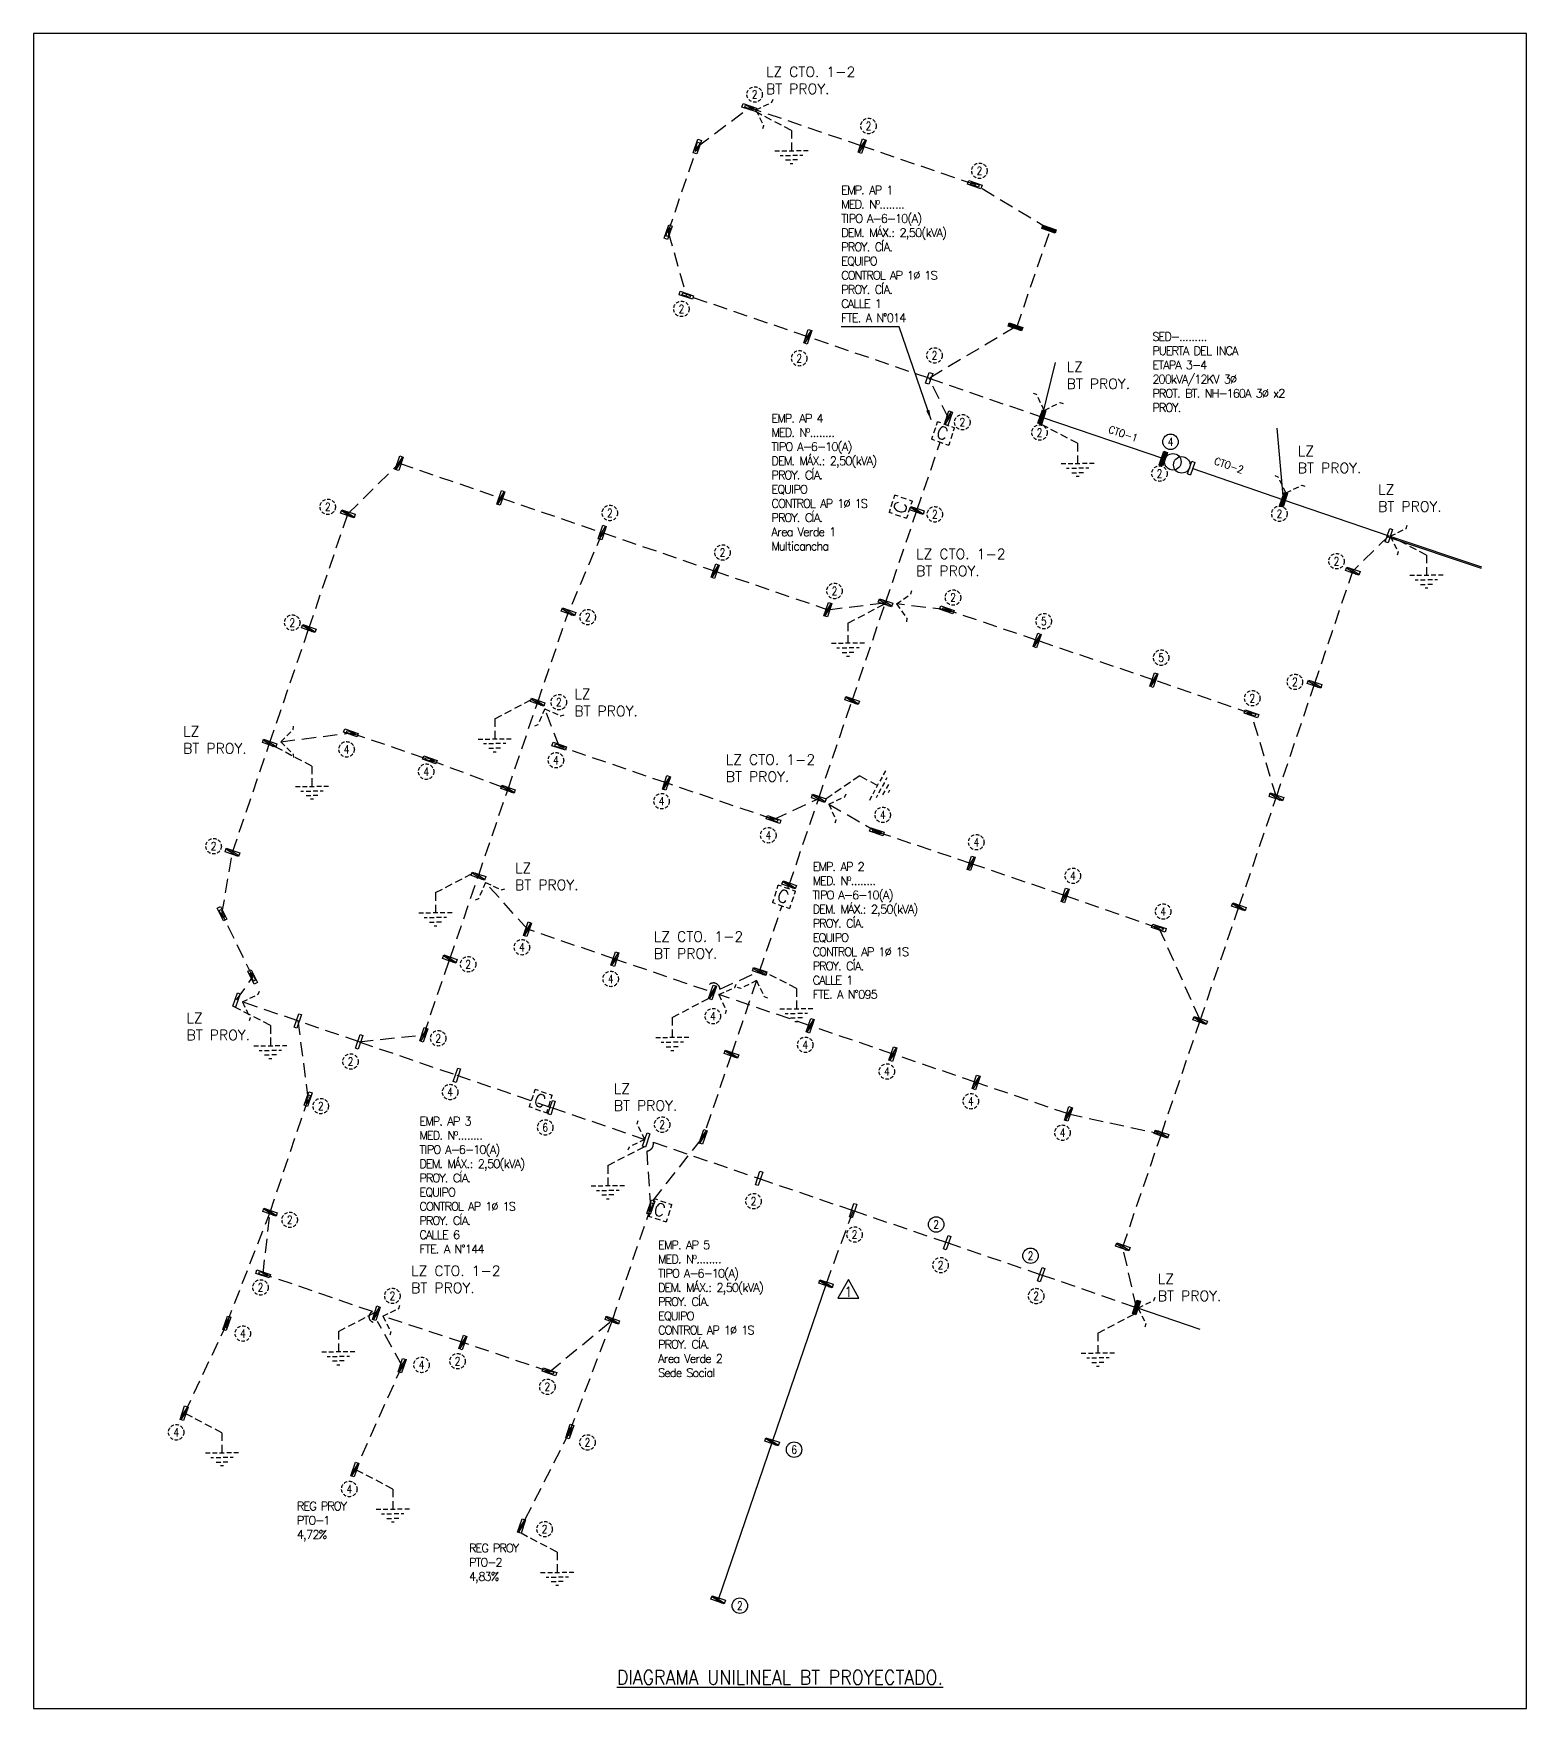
# Model space of a CAD drawing. Extents: x 0 to 336586, y 0 to 6284468.
# Drawn here: x 336034.9 to 336166.4, y 6277732 to 6277879.4 of the extents above; entities that cross this region are included whole.
import ezdxf
from ezdxf.enums import TextEntityAlignment as Align

# ---------------------------------------------------------------- set-up
doc = ezdxf.new("R2010")
doc.units = 0
doc.header["$LTSCALE"] = 5
doc.linetypes.add('DASHED', pattern=[0.75, 0.5, -0.25])
for name, color, linetype in [('COTAS', 11, 'Continuous'), ('EQUIPOS', 240, 'Continuous'), ('EQUIPOS_E', 240, 'Continuous'), ('EQUIPOS_P', 240, 'Continuous'), ('ESTRUCTURAS', 42, 'Continuous'), ('ESTRUCTURAS_E', 42, 'Continuous'), ('ESTRUCTURAS_P', 42, 'Continuous'), ('FORMATO', 20, 'Continuous'), ('LAP_A_E', 100, 'Continuous'), ('LBT_A_E', 100, 'Continuous'), ('LBT_A_P', 100, 'DASHED'), ('Numero', 42, 'Continuous'), ('POSTES_E', 41, 'Continuous'), ('POSTES_P', 41, 'Continuous'), ('TEXTO', 2, 'Continuous')]:
    doc.layers.add(name, color=color, linetype=linetype)
doc.styles.add('ROMAND', font='romand.shx', dxfattribs={"height": 2})
doc.styles.add('ROMANS', font='romans.shx', dxfattribs={"height": 1})
doc.styles.add('ROMANT', font='romant.shx', dxfattribs={"height": 2})
doc.dimstyles.new('COTA 500', dxfattribs={"dimtxt": 0.9, "dimasz": 0.9, "dimexe": 1.25, "dimexo": 1.25, "dimgap": 1.2, "dimtad": 0, "dimtih": 1, "dimtoh": 1, "dimdec": 0, "dimzin": 0, "dimdsep": 46, "dimtxsty": 'ROMANS', "dimcen": 0, "dimclrd": 11, "dimclre": 11, "dimclrt": 256, "dimadec": 0, "dimazin": 0, "dimtfac": 1, "dimtdec": 0, "dimtofl": 0, "dimtmove": 0, "dimatfit": 3, "dimfxl": 1.25, "dimfxlon": 1, "dimtfill": 1, "dimtolj": 1, "dimtzin": 0, "dimarcsym": 0})

# ---------------------------------------------------------------- blocks, each defined once
blk = doc.blocks.new('PC-11-5_E')
at = {"layer": 'POSTES_E'}
blk.add_lwpolyline([(-1, 1.25), (1, 1.25), (1, -1.25), (-1, -1.25)], close=True, dxfattribs=at)
blk.add_solid([(-1, 1.25), (1, 1.25), (-1, -1.25), (1, -1.25)], dxfattribs=at)
blk = doc.blocks.new('PC-9_E')
at = {"layer": 'POSTES_E', "ltscale": 3}
blk.add_hatch(color=256, dxfattribs=at).paths.add_polyline_path([(-1, -0.76), (-1, -1.25), (-0.58, -1.25), (1, 0.73), (1, 1.25), (0.61, 1.25)])
at = {"layer": 'POSTES_E'}
for p, q in [((0.61, 1.25), (-1, -0.76)), ((1, 0.73), (-0.58, -1.25))]:
    blk.add_line(p, q, dxfattribs=at)
blk.add_lwpolyline([(-1, 1.25), (1, 1.25), (1, -1.25), (-1, -1.25)], close=True, dxfattribs=at)
blk = doc.blocks.new('PC-11-5-R_P')
at = {"layer": 'POSTES_P'}
for points in [[(-1, 1.25), (1, 1.25), (1, -1.25), (-1, -1.25)], [(-0.61, 0.74), (0.61, 0.74), (0.61, -0.74), (-0.61, -0.74)]]:
    blk.add_lwpolyline(points, close=True, dxfattribs=at)
blk = doc.blocks.new('PC-9_P')
at = {"layer": 'POSTES_E'}
for p, q in [((0.61, 1.25), (-1, -0.76)), ((1, 0.73), (-0.58, -1.25))]:
    blk.add_line(p, q, dxfattribs=at)
blk.add_lwpolyline([(-1, 1.25), (1, 1.25), (1, -1.25), (-1, -1.25)], close=True, dxfattribs=at)
blk = doc.blocks.new('*U222')
at = {"layer": 'POSTES_E'}
blk.add_lwpolyline([(1.25, 1), (1.25, -1), (-1.25, -1), (-1.25, 1)], close=True, dxfattribs=at)
blk = doc.blocks.new('PC-11-5_P')
at = {"layer": 'POSTES_E'}
blk.add_lwpolyline([(-1, 1.25), (1, 1.25), (1, -1.25), (-1, -1.25)], close=True, dxfattribs=at)
blk = doc.blocks.new('n-emp-1_P')
at = {"linetype": 'DASHED', "ltscale": 0.3}
blk.add_circle((0, 0), 1.7, dxfattribs=at)
at = {"style": 'ROMANS', "width": 0.8}
blk.add_attdef('N', text='', height=1.8, dxfattribs=at).set_placement((0, 0), align=Align.MIDDLE)
blk = doc.blocks.new('n-emp-3')
at = {"layer": 'ESTRUCTURAS', "ltscale": 0.5}
blk.add_lwpolyline([(0, 2.16), (-1.87, -1.08), (1.87, -1.08)], close=True, dxfattribs=at)
at = {"color": 0, "style": 'ROMANS', "width": 0.8}
blk.add_attdef('N', text='', height=1.8, dxfattribs=at).set_placement((0, 0), align=Align.MIDDLE)
blk = doc.blocks.new('n-emp-1')
blk.add_circle((0, 0), 1.7)
at = {"style": 'ROMANS', "width": 0.8}
blk.add_attdef('N', text='', height=1.8, dxfattribs=at).set_placement((0, 0), align=Align.MIDDLE)
blk = doc.blocks.new('LZ-PD')
at = {"layer": 'ESTRUCTURAS', "linetype": 'DASHED', "ltscale": 0.4}
for points in [[(0, 0), (-2.18, 2.19), (-2.78, 2.22)], [(0, 0), (2.18, 2.19), (2.78, 2.22)]]:
    blk.add_lwpolyline(points, dxfattribs=at)
blk = doc.blocks.new('*U410')
at = {"layer": 'ESTRUCTURAS', "linetype": 'DASHED', "ltscale": 0.4}
for points in [[(0, 0), (-2.18, 2.19), (-2.78, 2.22)], [(0, 0), (2.18, 2.19), (2.78, 2.22)]]:
    blk.add_lwpolyline(points, dxfattribs=at)
blk = doc.blocks.new('*U411')
at = {"layer": 'ESTRUCTURAS', "linetype": 'DASHED', "ltscale": 0.4}
for points in [[(0, 0), (-2.36, -1.99), (-2.97, -1.96)], [(0, 0), (1.97, -2.38), (2.57, -2.46)]]:
    blk.add_lwpolyline(points, dxfattribs=at)
blk = doc.blocks.new('TT-S_P')
at = {"layer": 'ESTRUCTURAS_E', "ltscale": 3}
for p, q in [((1.66, -0.86), (0, 0)), ((4.07, -2.12), (2.41, -1.26)), ((6.57, -3.43), (4.91, -2.56)), ((9.11, -4.75), (7.37, -3.84)), ((9.11, -4.75), (9.11, -6.8)), ((9.11, -7.79), (9.11, -9.84)), ((4.94, -9.84), (6.12, -9.84)), ((6.29, -11.01), (7, -11.01)), ((6.71, -9.84), (7.89, -9.84)), ((7.63, -11.01), (8.81, -11.01)), ((7.63, -12.15), (8.81, -12.15)), ((8.52, -9.84), (9.7, -9.84)), ((10.61, -11.01), (9.43, -11.01)), ((10.61, -12.15), (9.43, -12.15)), ((11.5, -9.84), (10.32, -9.84)), ((11.92, -11.01), (11.21, -11.01)), ((13.27, -9.84), (12.1, -9.84)), ((9.47, -13.1), (8.74, -13.1))]:
    blk.add_line(p, q, dxfattribs=at)
blk = doc.blocks.new('*U96')
at = {"layer": 'ESTRUCTURAS_E', "ltscale": 3}
for p, q in [((-1.66, -0.86), (0, 0)), ((-9.11, -4.75), (-7.37, -3.84)), ((-6.57, -3.43), (-4.91, -2.56)), ((-4.07, -2.12), (-2.41, -1.26)), ((-9.11, -4.75), (-9.11, -6.8)), ((-9.11, -7.79), (-9.11, -9.84)), ((-13.27, -9.84), (-12.1, -9.84)), ((-11.92, -11.01), (-11.21, -11.01)), ((-11.5, -9.84), (-10.32, -9.84)), ((-10.61, -11.01), (-9.43, -11.01)), ((-10.61, -12.15), (-9.43, -12.15)), ((-8.52, -9.84), (-9.7, -9.84)), ((-7.63, -11.01), (-8.81, -11.01)), ((-7.63, -12.15), (-8.81, -12.15)), ((-6.71, -9.84), (-7.89, -9.84)), ((-6.29, -11.01), (-7, -11.01)), ((-4.94, -9.84), (-6.12, -9.84)), ((-9.47, -13.1), (-8.74, -13.1))]:
    blk.add_line(p, q, dxfattribs=at)
blk = doc.blocks.new('TRAF-A_P')
at = {"layer": 'EQUIPOS_E'}
for centre in [(-0.83, 0), (0.83, 0)]:
    blk.add_circle(centre, 1.45, dxfattribs=at)
blk = doc.blocks.new('POSTE DIAGRAMA_P')
at = {"layer": 'ESTRUCTURAS_E'}
for p, q in [((-0.29, -1.15), (-0.29, 1.15)), ((-0.29, 1.15), (0.29, 1.15)), ((0.29, 1.15), (0.29, -1.15)), ((-0.29, -1.15), (0.29, -1.15))]:
    blk.add_line(p, q, dxfattribs=at)
blk = doc.blocks.new('ECAP_P')
at = {"layer": 'EQUIPOS'}
for p, q in [((-1.6, 1.02), (-1.6, 1.62)), ((-0.99, 1.62), (-1.6, 1.62)), ((-1.6, 0.52), (-1.6, -0.47)), ((-0.49, 1.62), (0.49, 1.62)), ((0.99, 1.62), (1.6, 1.62)), ((1.6, 1.02), (1.6, 1.62)), ((1.6, 0.52), (1.6, -0.47)), ((-1.6, -1.02), (-1.6, -1.62)), ((-0.99, -1.62), (-1.6, -1.62)), ((-0.49, -1.62), (0.49, -1.62)), ((0.99, -1.62), (1.6, -1.62)), ((1.6, -1.02), (1.6, -1.62))]:
    blk.add_line(p, q, dxfattribs=at)
at = {"layer": 'EQUIPOS', "style": 'ROMAND'}
blk.add_text('C', height=2.2, dxfattribs=at).set_placement((-1.14, -1.05))
blk = doc.blocks.new('*U444')
at = {"layer": 'ESTRUCTURAS', "linetype": 'DASHED', "ltscale": 0.4}
for points in [[(0, 0), (2.12, 2.25), (2.12, 2.86)], [(0, 0), (2.27, -2.1), (2.31, -2.71)]]:
    blk.add_lwpolyline(points, dxfattribs=at)
blk = doc.blocks.new('*U95')
at = {"layer": 'ESTRUCTURAS_E', "ltscale": 3}
for p, q in [((1.66, -0.86), (0, 0)), ((4.07, -2.12), (2.41, -1.26)), ((6.57, -3.43), (4.91, -2.56)), ((9.11, -4.75), (7.37, -3.84)), ((9.11, -4.75), (9.11, -6.8)), ((9.11, -7.79), (9.11, -9.84)), ((4.94, -9.84), (6.12, -9.84)), ((6.29, -11.01), (7, -11.01)), ((6.71, -9.84), (7.89, -9.84)), ((7.63, -11.01), (8.81, -11.01)), ((7.63, -12.15), (8.81, -12.15)), ((8.52, -9.84), (9.7, -9.84)), ((10.61, -11.01), (9.43, -11.01)), ((10.61, -12.15), (9.43, -12.15)), ((11.5, -9.84), (10.32, -9.84)), ((11.92, -11.01), (11.21, -11.01)), ((13.27, -9.84), (12.1, -9.84)), ((9.47, -13.1), (8.74, -13.1))]:
    blk.add_line(p, q, dxfattribs=at)

msp = doc.modelspace()

# ---------------------------------------------------------------- linework, layer by layer
at = {"layer": 'FORMATO', "ltscale": 0.5}
msp.add_lwpolyline([(336166.425, 6277879.435), (336034.91, 6277879.435), (336034.91, 6277731.961), (336166.425, 6277731.961)], close=True, dxfattribs=at)
at = {"layer": 'LAP_A_E', "ltscale": 0.5}
msp.add_lwpolyline([(336154.263, 6277835.093), (336162.419, 6277832.352)], dxfattribs=at)
at = {"layer": 'LBT_A_E', "ltscale": 0.5}
for points in [[(336123.756, 6277845.697), (336124.928, 6277850.455)], [(336123.744, 6277845.661), (336134.434, 6277842.012)], [(336145.032, 6277838.39), (336144.447, 6277844.689)], [(336137.018, 6277841.129), (336145.032, 6277838.39)], [(336145.032, 6277838.39), (336154.304, 6277835.217)], [(336154.304, 6277835.217), (336162.462, 6277832.476)], [(336104.721, 6277769.359), (336095.223, 6277741.536)], [(336132.057, 6277767.271), (336137.657, 6277765.349)]]:
    msp.add_lwpolyline(points, dxfattribs=at)
at = {"layer": 'LBT_A_P', "ltscale": 0.5}
for points in [[(336093.386, 6277869.478), (336097.955, 6277872.91)], [(336107.892, 6277869.518), (336097.955, 6277872.91)], [(336090.813, 6277861.942), (336093.386, 6277869.478)], [(336117.829, 6277866.126), (336107.892, 6277869.518)], [(336124.36, 6277862.208), (336117.829, 6277866.126)], [(336090.813, 6277861.942), (336092.416, 6277856.389)], [(336121.525, 6277853.559), (336124.484, 6277862.165)], [(336113.803, 6277849.075), (336103.11, 6277852.732), (336092.416, 6277856.389)], [(336121.4, 6277853.602), (336113.803, 6277849.075)], [(336113.803, 6277849.075), (336123.593, 6277845.713)], [(336115.499, 6277845.57), (336113.803, 6277849.075)], [(336109.959, 6277829.32), (336112.729, 6277837.445), (336114.779, 6277843.449)], [(336062.611, 6277837.152), (336067.13, 6277841.596)], [(336067.13, 6277841.596), (336076.073, 6277838.543), (336085.016, 6277835.49), (336094.953, 6277832.098), (336104.89, 6277828.706)], [(336052.434, 6277807.342), (336055.713, 6277816.947), (336059.162, 6277827.05), (336062.611, 6277837.152)], [(336085.016, 6277835.49), (336082.036, 6277828.51)], [(336154.304, 6277835.217), (336151.126, 6277832.107)], [(336144.394, 6277812.215), (336147.76, 6277822.161), (336151.126, 6277832.107)], [(336104.077, 6277812.096), (336107.018, 6277820.708), (336109.959, 6277829.32)], [(336104.89, 6277828.706), (336109.959, 6277829.32)], [(336079.322, 6277820.561), (336082.036, 6277828.51)], [(336115.362, 6277828.691), (336110.939, 6277829.206)], [(336142.192, 6277819.532), (336133.594, 6277822.512), (336123.318, 6277825.994), (336115.362, 6277828.691)], [(336074.099, 6277805.254), (336076.71, 6277812.907), (336079.322, 6277820.561)], [(336081.223, 6277816.676), (336079.949, 6277819.98)], [(336144.394, 6277812.215), (336142.192, 6277819.532)], [(336056.702, 6277817.074), (336062.871, 6277817.864)], [(336062.871, 6277817.864), (336069.824, 6277815.482), (336076.71, 6277812.907)], [(336100.103, 6277810.23), (336090.663, 6277813.453), (336081.223, 6277816.676)], [(336100.103, 6277810.23), (336104.077, 6277812.096)], [(336101.368, 6277804.161), (336101.477, 6277804.478), (336104.077, 6277812.096)], [(336130.863, 6277772.603), (336134.261, 6277782.537), (336137.676, 6277792.541), (336141.091, 6277802.544), (336144.394, 6277812.215)], [(336104.956, 6277811.592), (336109.203, 6277809.158)], [(336109.203, 6277809.158), (336117.498, 6277806.372), (336125.779, 6277803.546), (336134.046, 6277800.677)], [(336051.514, 6277801.939), (336052.434, 6277807.342)], [(336069.284, 6277791.274), (336071.582, 6277797.948), (336074.099, 6277805.254)], [(336078.429, 6277800.569), (336074.726, 6277804.673)], [(336054.221, 6277796.375), (336051.514, 6277801.939)], [(336098.876, 6277796.86), (336100.845, 6277802.628)], [(336094.257, 6277795.167), (336086.129, 6277797.941), (336078.429, 6277800.569)], [(336134.046, 6277800.677), (336137.676, 6277792.541)], [(336052.798, 6277794.342), (336054.221, 6277796.375)], [(336098.598, 6277796.045), (336096.388, 6277789.572), (336093.901, 6277782.284)], [(336095.374, 6277795.301), (336098.876, 6277796.86)], [(336063.595, 6277790.659), (336058.197, 6277792.501), (336053.308, 6277794.168)], [(336126.07, 6277784.307), (336117.94, 6277787.083), (336110.617, 6277789.582), (336103.33, 6277792.07), (336095.281, 6277794.817)], [(336058.197, 6277792.501), (336059.1, 6277785.613)], [(336063.595, 6277790.659), (336069.284, 6277791.274)], [(336063.595, 6277790.659), (336072.207, 6277787.718), (336080.547, 6277784.87), (336088.764, 6277782.064)], [(336055.745, 6277775.662), (336059.1, 6277785.613)], [(336126.07, 6277784.307), (336134.261, 6277782.537)], [(336089.494, 6277776.683), (336093.901, 6277782.284)], [(336089.292, 6277776.092), (336088.954, 6277781.043)], [(336089.506, 6277781.81), (336098.824, 6277778.628)], [(336098.824, 6277778.628), (336107.105, 6277775.803)], [(336051.943, 6277765.871), (336055.745, 6277775.662)], [(336055.133, 6277770.218), (336055.745, 6277775.662)], [(336082.148, 6277756.344), (336085.9, 6277766.156), (336089.292, 6277776.092)], [(336107.105, 6277775.803), (336104.721, 6277769.359)], [(336107.105, 6277775.803), (336115.387, 6277772.978)], [(336115.387, 6277772.978), (336123.668, 6277770.153)], [(336132.057, 6277767.271), (336130.863, 6277772.603)], [(336064.783, 6277766.904), (336055.133, 6277770.218)], [(336123.668, 6277770.153), (336132.057, 6277767.271)], [(336067.378, 6277762.145), (336065.222, 6277766.034)], [(336080.359, 6277761.607), (336072.733, 6277764.186), (336065.688, 6277766.51)], [(336080.359, 6277761.607), (336085.9, 6277766.156)], [(336051.943, 6277765.871), (336048.465, 6277758.515)], [(336067.378, 6277762.145), (336063.516, 6277753.558)], [(336082.148, 6277756.344), (336078.198, 6277748.59)]]:
    msp.add_lwpolyline(points, dxfattribs=at)
for centre, radius, start, end in [((336094.81, 6277795.277), 0.564, 2.49864, 191.25031), ((336088.873, 6277781.683), 0.645, 277.16433, 11.37372), ((336064.953, 6277766.444), 0.49, 110.31534, 303.23847)]:
    msp.add_arc(centre, radius, start, end, dxfattribs=at)

# ---------------------------------------------------------------- block references
at = {"layer": 'EQUIPOS_P', "ltscale": 5, "xscale": 0.5, "yscale": 0.5}
for name, p, zscale, rotation in [('ECAP_P', (336115.034, 6277844.218), 0.5, 341.1514259411396), ('TRAF-A_P', (336135.667, 6277841.591), 0.5, 341.128992588141), ('ECAP_P', (336111.307, 6277837.77), 5.5, 71.56014303659204), ('ECAP_P', (336101.011, 6277803.427), 0.5, 341.1514259411396), ('ECAP_P', (336090.133, 6277775.817), 0.5, 342.0481159907782)]:
    msp.add_blockref(name, p, dxfattribs=dict(at, zscale=zscale, rotation=rotation))
at = {"layer": 'ESTRUCTURAS'}
for name, p, xscale, yscale, zscale, values in [('n-emp-1_P', (336098.434, 6277874.067), 0.4000000000014552, 0.4000000000014552, 0.4000000000014552, {'N': '2'}), ('n-emp-1_P', (336108.465, 6277871.291), 0.4000000000014552, 0.4000000000014552, 0.4000000000014552, {'N': '2'}), ('n-emp-1_P', (336118.232, 6277867.349), 0.4000000000014552, 0.4000000000014552, 0.4000000000014552, {'N': '2'}), ('n-emp-1_P', (336091.985, 6277855.185), 0.4000000000014552, 0.4000000000014552, 0.4000000000014552, {'N': '2'}), ('n-emp-1_P', (336102.364, 6277850.837), 0.4000000000014552, 0.4000000000014552, 0.4000000000014552, {'N': '2'}), ('n-emp-1_P', (336114.279, 6277851.092), 0.4000000000014552, 0.4000000000014552, 0.4000000000014552, {'N': '2'}), ('n-emp-1_P', (336116.729, 6277845.21), 0.4000000000014552, 0.4000000000014552, 0.4000000000014552, {'N': '2'}), ('n-emp-1_P', (336123.528, 6277844.298), 0.4000000000014552, 0.4000000000014552, 0.4000000000014552, {'N': '2'}), ('n-emp-1', (336135.068, 6277843.489), 0.4000000000014552, 0.4000000000014552, 0.4000000000014552, {'N': '4'}), ('n-emp-1_P', (336134.097, 6277840.686), 0.4000000000014552, 0.4000000000014552, 0.4000000000014552, {'N': '2'}), ('n-emp-1_P', (336060.831, 6277837.759), 0.4000000000014552, 0.4000000000014552, 0.4000000000014552, {'N': '2'}), ('n-emp-1_P', (336085.681, 6277837.217), 0.4000000000014552, 0.4000000000014552, 0.4000000000014552, {'N': '2'}), ('n-emp-1_P', (336114.306, 6277837.099), 0.4000000000014552, 0.4000000000014552, 0.4000000000014552, {'N': '2'}), ('n-emp-1_P', (336144.658, 6277837.151), 0.4000000000014552, 0.4000000000014552, 0.4000000000014552, {'N': '2'}), ('n-emp-1_P', (336095.599, 6277833.74), 0.4000000000014552, 0.4000000000014552, 0.4000000000014552, {'N': '2'}), ('n-emp-1_P', (336149.692, 6277832.969), 0.4000000000014552, 0.4000000000014552, 0.4000000000014552, {'N': '2'}), ('n-emp-1_P', (336105.468, 6277830.352), 0.4000000000014552, 0.4000000000014552, 0.4000000000014552, {'N': '2'}), ('n-emp-1_P', (336115.909, 6277829.773), 0.4000000000014552, 0.4000000000014552, 0.4000000000014552, {'N': '2'}), ('n-emp-1_P', (336057.707, 6277827.564), 0.4000000000014552, 0.4000000000014552, 0.4000000000014552, {'N': '2'}), ('n-emp-1_P', (336083.729, 6277828.053), 0.4000000000014552, 0.4000000000014552, 0.4000000000014552, {'N': '2'}), ('n-emp-1_P', (336123.901, 6277827.69), 0.4000000000014552, 0.4000000000014552, 0.4000000000014552, {'N': '5'}), ('n-emp-1_P', (336134.242, 6277824.48), 0.4000000000014552, 0.4000000000014552, 0.4000000000014552, {'N': '5'}), ('n-emp-1_P', (336146.026, 6277822.344), 0.4000000000014552, 0.4000000000014552, 0.4000000000014552, {'N': '2'}), ('n-emp-1_P', (336081.181, 6277820.565), 0.4000000000014552, 0.4000000000014552, 0.4000000000014552, {'N': '2'}), ('n-emp-1_P', (336142.272, 6277820.906), 0.4000000000014552, 0.4000000000014552, 0.4000000000014552, {'N': '2'}), ('n-emp-1_P', (336062.493, 6277816.408), 0.4000000000014552, 0.4000000000014552, 0.4000000000014552, {'N': '4'}), ('n-emp-1_P', (336080.932, 6277815.449), 0.4000000000014552, 0.4000000000014552, 0.4000000000014552, {'N': '4'}), ('n-emp-1_P', (336069.5, 6277814.444), 0.4000000000014552, 0.4000000000014552, 0.4000000000014552, {'N': '4'}), ('n-emp-1_P', (336090.235, 6277811.842), 0.4000000000014552, 0.4000000000014552, 0.4000000000014552, {'N': '4'}), ('n-emp-1_P', (336109.719, 6277810.637), 0.4000000000014552, 0.4000000000014552, 0.4000000000014552, {'N': '4'}), ('n-emp-1_P', (336099.639, 6277808.843), 0.4000000000014552, 0.4000000000014552, 0.4000000000014552, {'N': '4'}), ('n-emp-1_P', (336117.96, 6277808.228), 0.4000000000014552, 0.4000000000014552, 0.4000000000014552, {'N': '4'}), ('n-emp-1_P', (336050.778, 6277807.88), 0.4000000000014552, 0.4000000000014552, 0.4000000000014552, {'N': '2'}), ('n-emp-1_P', (336126.462, 6277805.277), 0.4000000000014552, 0.4000000000014552, 0.4000000000014552, {'N': '4'}), ('n-emp-1_P', (336134.416, 6277802.126), 0.4000000000014552, 0.4000000000014552, 0.4000000000014552, {'N': '4'}), ('n-emp-1_P', (336077.937, 6277798.982), 0.4000000000014552, 0.4000000000014552, 0.4000000000014552, {'N': '4'}), ('n-emp-1_P', (336073.201, 6277797.485), 0.4000000000014552, 0.4000000000014552, 0.4000000000014552, {'N': '2'}), ('n-emp-1_P', (336085.755, 6277796.194), 0.4000000000014552, 0.4000000000014552, 0.4000000000014552, {'N': '4'}), ('n-emp-1_P', (336094.753, 6277792.912), 0.4000000000014552, 0.4000000000014552, 0.4000000000014552, {'N': '4'}), ('n-emp-1_P', (336070.566, 6277790.967), 0.4000000000014552, 0.4000000000014552, 0.4000000000014552, {'N': '2'}), ('n-emp-1_P', (336102.895, 6277790.397), 0.4000000000014552, 0.4000000000014552, 0.4000000000014552, {'N': '4'}), ('n-emp-1_P', (336062.835, 6277788.928), 0.4000000000014552, 0.4000000000014552, 0.4000000000014552, {'N': '2'}), ('n-emp-1_P', (336110.08, 6277788.046), 0.4000000000014552, 0.4000000000014552, 0.4000000000014552, {'N': '4'}), ('n-emp-1_P', (336071.611, 6277786.236), 0.4000000000014552, 0.4000000000014552, 0.4000000000014552, {'N': '4'}), ('n-emp-1_P', (336060.213, 6277784.999), 0.4000000000014552, 0.4000000000014552, 0.4000000000014552, {'N': '2'}), ('n-emp-1_P', (336117.475, 6277785.422), 0.4000000000014552, 0.4000000000014552, 0.4000000000014552, {'N': '4'}), ('n-emp-1_P', (336079.988, 6277783.123), 0.4000000000014552, 0.4000000000014552, 0.4000000000014552, {'N': '6'}), ('n-emp-1_P', (336090.287, 6277783.365), 0.4000000000014552, 0.4000000000014552, 0.4000000000014552, {'N': '2'}), ('n-emp-1_P', (336125.554, 6277782.656), 0.4000000000014552, 0.4000000000014552, 0.4000000000014552, {'N': '4'}), ('n-emp-1_P', (336098.333, 6277776.624), 0.4000000000014552, 0.4000000000014552, 0.4000000000014552, {'N': '2'}), ('n-emp-1_P', (336057.478, 6277774.982), 0.4000000000014552, 0.4000000000014552, 0.4000000000014552, {'N': '2'}), ('n-emp-1', (336114.424, 6277774.578), 0.4000000000014552, 0.4000000000014552, 0.4000000000014552, {'N': '2'}), ('n-emp-1_P', (336107.238, 6277773.695), 0.4000000000014552, 0.4000000000014552, 0.4000000000014552, {'N': '2'}), ('n-emp-1', (336122.736, 6277771.823), 0.4000000000014552, 0.4000000000014552, 0.4000000000014552, {'N': '2'}), ('n-emp-1_P', (336114.815, 6277770.996), 0.4000000000014552, 0.4000000000014552, 0.4000000000014552, {'N': '2'}), ('n-emp-1_P', (336054.91, 6277769.036), 0.4000000000014552, 0.4000000000014552, 0.4000000000014552, {'N': '2'}), ('n-emp-1_P', (336066.523, 6277768.286), 0.4000000000014552, 0.4000000000014552, 0.4000000000014552, {'N': '2'}), ('n-emp-3', (336106.687, 6277768.642), 0.5, 0.5, 0.5, {'N': '1'}), ('n-emp-1_P', (336123.229, 6277768.275), 0.4000000000014552, 0.4000000000014552, 0.4000000000014552, {'N': '2'}), ('n-emp-1_P', (336053.353, 6277764.967), 0.4000000000014552, 0.4000000000014552, 0.4000000000014552, {'N': '4'}), ('n-emp-1_P', (336072.269, 6277762.534), 0.4000000000014552, 0.4000000000014552, 0.4000000000014552, {'N': '2'}), ('n-emp-1_P', (336069.093, 6277762.209), 0.4000000000014552, 0.4000000000014552, 0.4000000000014552, {'N': '4'}), ('n-emp-1_P', (336080.174, 6277760.287), 0.4000000000014552, 0.4000000000014552, 0.4000000000014552, {'N': '2'}), ('n-emp-1_P', (336047.478, 6277756.277), 0.4000000000014552, 0.4000000000014552, 0.4000000000014552, {'N': '4'}), ('n-emp-1_P', (336083.71, 6277755.388), 0.4000000000014552, 0.4000000000014552, 0.4000000000014552, {'N': '2'}), ('n-emp-1', (336101.908, 6277754.75), 0.4000000000014552, 0.4000000000014552, 0.4000000000014552, {'N': '6'}), ('n-emp-1_P', (336062.729, 6277751.287), 0.4000000000014552, 0.4000000000014552, 0.4000000000014552, {'N': '4'}), ('n-emp-1_P', (336079.934, 6277747.754), 0.4000000000014552, 0.4000000000014552, 0.4000000000014552, {'N': '2'}), ('n-emp-1', (336097.13, 6277741.014), 0.4000000000014552, 0.4000000000014552, 0.4000000000014552, {'N': '2'})]:
    msp.add_blockref(name, p, dxfattribs=dict(at, xscale=xscale, yscale=yscale, zscale=zscale)).add_auto_attribs(values)
at = {"layer": 'ESTRUCTURAS_P'}
for name, p, xscale, yscale, zscale, rotation in [('LZ-PD', (336098.547, 6277872.709), 0.5, 0.5, 0.5, 250.6671239219281), ('LZ-PD', (336123.946, 6277846.253), 0.5, 0.5, 0.5, 341.1514257836451), ('LZ-PD', (336145.234, 6277838.981), 0.4999999999999999, 0.4999999999999999, 0.4999999999999999, 341.1514258105813), ('LZ-PD', (336154.428, 6277835.176), 0.5, 0.5, 0.5, 251.4247482115442), ('LZ-PD', (336110.939, 6277829.206), 0.4999999999999999, 0.4999999999999999, 0.4999999999999999, 260.3485488351106), ('LZ-PD', (336079.949, 6277819.98), 0.5, 0.5, 0.5, 200.9135557139817), ('LZ-PD', (336056.702, 6277817.074), 0.5, 0.5, 0.5, 270), ('LZ-PD', (336104.956, 6277811.592), 0.5, 0.5, 0.5, 249.2366774010176), ('LZ-PD', (336074.726, 6277804.673), 0.5, 0.5, 0.5, 200.9135557139816), ('LZ-PD', (336053.308, 6277794.168), 0.5, 0.5, 0.5, 251.1621790225456), ('LZ-PD', (336095.281, 6277794.817), 0.5, 0.5, 0.5, 249.170879941333), ('*U444', (336098.598, 6277796.045), 0.5, 0.5, 0.5, 249.170879941333), ('*U410', (336088.764, 6277782.064), 0.5, 0.5, 0.5, 71.15142580787361), ('*U411', (336065.688, 6277766.51), 0.5, 0.5, 0.5, 76.20415885064962), ('LZ-PD', (336132.209, 6277767.219), 0.5, 0.5, 0.5, 251.1514258198455)]:
    msp.add_blockref(name, p, dxfattribs=dict(at, xscale=xscale, yscale=yscale, zscale=zscale, rotation=rotation))
at = {"layer": 'ESTRUCTURAS_P', "ltscale": 5, "xscale": 0.35, "yscale": 0.35, "zscale": 0.35}
for name, p in [('TT-S_P', (336098.495, 6277872.557)), ('TT-S_P', (336123.694, 6277845.018)), ('TT-S_P', (336154.425, 6277835.174)), ('*U96', (336109.844, 6277829.19)), ('*U96', (336078.73, 6277820.763)), ('TT-S_P', (336056.252, 6277816.594)), ('*U96', (336073.507, 6277805.456)), ('*U96', (336094.364, 6277794.469)), ('TT-S_P', (336052.596, 6277793.751)), ('*U96', (336088.688, 6277781.425)), ('*U96', (336064.956, 6277766.816)), ('*U96', (336131.855, 6277766.68)), ('TT-S_P', (336048.323, 6277757.903)), ('TT-S_P', (336063.373, 6277752.946)), ('TT-S_P', (336077.854, 6277747.387))]:
    msp.add_blockref(name, p, dxfattribs=at)
at = {"layer": 'ESTRUCTURAS_P', "ltscale": 5, "xscale": 0.35, "yscale": 0.35, "zscale": 0.35, "rotation": 61.86719995677552}
msp.add_blockref('TT-S_P', (336104.72, 6277812.046), dxfattribs=at)
at = {"layer": 'POSTES_E', "ltscale": 5, "xscale": 0.16, "yscale": 0.5, "zscale": 0.5}
for name, p, rotation in [('PC-11-5_E', (336124.36, 6277862.208), 71.15142590787066), ('PC-11-5_E', (336121.4, 6277853.602), 71.02155529840714), ('PC-11-5_E', (336123.744, 6277845.661), 341.1514259053098), ('PC-11-5_E', (336134.434, 6277842.012), 341.1514259053098), ('PC-11-5_E', (336145.032, 6277838.39), 341.1514259053098), ('PC-9_E', (336104.721, 6277769.359), 71.15142591038655), ('PC-11-5_E', (336132.057, 6277767.271), 341.1514259076076), ('PC-9_E', (336099.972, 6277755.447), 71.15142591038655), ('PC-9_E', (336095.223, 6277741.536), 71.15142591038655)]:
    msp.add_blockref(name, p, dxfattribs=dict(at, rotation=rotation))
at = {"layer": 'POSTES_P', "ltscale": 5, "yscale": 0.5, "zscale": 0.5}
for name, p, xscale, rotation in [('PC-11-5-R_P', (336097.955, 6277872.91), 0.16, 71.15142593449647), ('PC-11-5-R_P', (336093.386, 6277869.478), 0.16, 341.1514259260553), ('PC-9_P', (336107.892, 6277869.518), 0.16, 341.1498577975368), ('PC-11-5-R_P', (336117.829, 6277866.126), 0.16, 71.15142590585671), ('PC-11-5-R_P', (336090.813, 6277861.942), 0.16, 341.1514259329119), ('PC-11-5-R_P', (336092.416, 6277856.389), 0.16, 71.15142593449647), ('PC-9_P', (336103.11, 6277852.732), 0.16, 341.1498577975368), ('*U222', (336113.803, 6277849.075), 0.13, 340.7239534317416), ('PC-9_P', (336115.499, 6277845.57), 0.16, 161.1514259156565), ('PC-9_P', (336067.13, 6277841.596), 0.16, 341.1510075390987), ('PC-9_P', (336076.073, 6277838.543), 0.16, 341.1514027791935), ('PC-9_P', (336062.611, 6277837.152), 0.16, 71.15142590778656), ('PC-9_P', (336112.729, 6277837.445), 0.16, 71.18495380416084), ('PC-9_P', (336085.016, 6277835.49), 0.16, 341.1514027825127), ('PC-11-5_P', (336154.304, 6277835.217), 0.13, 341.4247482209958), ('PC-9_P', (336094.953, 6277832.098), 0.16, 341.1514027793711), ('PC-9_P', (336151.126, 6277832.107), 0.16, 71.15142588932923), ('PC-9_P', (336104.89, 6277828.706), 0.16, 341.1514259052131), ('PC-9_P', (336109.959, 6277829.32), 0.16, 71.15142590956945), ('PC-9_P', (336082.036, 6277828.51), 0.16, 71.1514258794412), ('PC-11-5-R_P', (336115.362, 6277828.691), 0.16, 251.1514259055722), ('PC-9_P', (336059.162, 6277827.05), 0.16, 71.15088883816661), ('PC-9_P', (336123.318, 6277825.994), 0.16, 341.1514259232406), ('PC-9_P', (336133.594, 6277822.512), 0.16, 341.1514259044704), ('PC-9_P', (336147.76, 6277822.161), 0.16, 71.15142344810484), ('PC-9_P', (336079.322, 6277820.561), 0.16, 71.15142589438665), ('PC-9_P', (336107.018, 6277820.708), 0.16, 71.14430893069795), ('PC-11-5-R_P', (336142.192, 6277819.532), 0.16, 251.1514259074057), ('PC-11-5-R_P', (336062.871, 6277817.864), 0.16, 71.15142590978711), ('PC-9_P', (336055.713, 6277816.947), 0.16, 71.15088883741095), ('PC-11-5-R_P', (336081.223, 6277816.676), 0.16, 71.1514258991132), ('PC-11-5-R_P', (336069.824, 6277815.482), 0.16, 71.15142590517958), ('PC-9_P', (336076.71, 6277812.907), 0.16, 71.1591103035422), ('PC-9_P', (336090.663, 6277813.453), 0.16, 341.1514258576287), ('PC-9_P', (336104.077, 6277812.096), 0.16, 71.15142590674998), ('PC-9_P', (336144.394, 6277812.215), 0.16, 71.1514234464508), ('PC-11-5-R_P', (336100.103, 6277810.23), 0.16, 71.15142591161398), ('PC-11-5-R_P', (336109.203, 6277809.158), 0.16, 71.15142590384546), ('PC-9_P', (336052.434, 6277807.342), 0.16, 71.15142590720323), ('PC-9_P', (336117.498, 6277806.372), 0.16, 341.1514259056205), ('PC-9_P', (336074.099, 6277805.254), 0.16, 71.15142590845755), ('PC-9_P', (336101.477, 6277804.478), 0.16, 71.15160930018351), ('PC-9_P', (336125.779, 6277803.546), 0.16, 341.1514388489382), ('PC-9_P', (336141.091, 6277802.544), 0.16, 71.15142704991135), ('PC-11-5-R_P', (336051.514, 6277801.939), 0.16, 26.15142590228009), ('PC-9_P', (336078.429, 6277800.569), 0.16, 341.1687303805969), ('PC-11-5-R_P', (336134.046, 6277800.677), 0.16, 71.15142590740568), ('PC-9_P', (336086.129, 6277797.941), 0.16, 341.1532811297521), ('PC-11-5-R_P', (336054.221, 6277796.375), 0.16, 26.15142594021935), ('PC-9_P', (336071.582, 6277797.948), 0.16, 70.99587784456286), ('PC-9_P', (336098.876, 6277796.86), 0.16, 71.15142590339255), ('PC-9_P', (336094.718, 6277795.009), 0.16, 341.153281125245), ('PC-11-5_P', (336052.798, 6277794.342), 0.13, 341.1621790182718), ('PC-11-5_P', (336058.197, 6277792.501), 0.13, 341.1613802560148), ('PC-9_P', (336103.33, 6277792.07), 0.16, 341.1532593116044), ('PC-9_P', (336137.676, 6277792.541), 0.16, 71.15142704853638), ('PC-11-5_P', (336063.595, 6277790.659), 0.13, 341.1605121457932), ('PC-9_P', (336069.284, 6277791.274), 0.16, 341.1514258978327), ('PC-9_P', (336096.388, 6277789.572), 0.16, 71.15432975993495), ('PC-9_P', (336110.617, 6277789.582), 0.16, 341.1514259223114), ('PC-11-5_P', (336072.207, 6277787.718), 0.13, 341.1456982341678), ('PC-9_P', (336117.94, 6277787.083), 0.16, 341.1532812643043), ('PC-11-5-R_P', (336059.1, 6277785.613), 0.16, 341.1514259355623), ('PC-11-5_P', (336080.547, 6277784.87), 0.13, 341.1456982294376), ('PC-9_P', (336126.07, 6277784.307), 0.16, 341.1514259017074), ('PC-11-5_P', (336088.887, 6277782.022), 0.13, 341.1514258079912), ('PC-9_P', (336093.901, 6277782.284), 0.16, 161.4082622842605), ('PC-9_P', (336134.261, 6277782.537), 0.16, 251.5765900630863), ('PC-11-5_P', (336098.824, 6277778.628), 0.13, 341.1514258977196), ('PC-11-5-R_P', (336089.292, 6277776.092), 0.16, 341.1514258837568), ('PC-11-5_P', (336107.105, 6277775.803), 0.13, 341.1514259139257), ('PC-9_P', (336055.745, 6277775.662), 0.16, 70.60472811557351), ('PC-11-5_P', (336115.387, 6277772.978), 0.13, 341.1514259139257), ('PC-9_P', (336130.863, 6277772.603), 0.1600000000000001, 71.15142590943871), ('PC-11-5-R_P', (336055.133, 6277770.218), 0.16, 71.15142591111858), ('PC-11-5_P', (336123.668, 6277770.153), 0.13, 341.1514259139257), ('PC-9_P', (336065.108, 6277766.765), 0.16, 341.5832292200099), ('PC-11-5-R_P', (336051.943, 6277765.871), 0.16, 341.1514258534449), ('PC-9_P', (336085.9, 6277766.156), 0.16, 71.31144283759402), ('PC-9_P', (336072.733, 6277764.186), 0.16, 341.311442837594), ('PC-9_P', (336067.378, 6277762.145), 0.1600000000000001, 341.1514258315212), ('PC-11-5-R_P', (336080.359, 6277761.607), 0.16, 71.15142588007265), ('PC-9_P', (336048.171, 6277757.955), 0.16, 341.1505560330359), ('PC-11-5-R_P', (336082.148, 6277756.344), 0.16, 341.1514258534449), ('PC-9_P', (336063.222, 6277752.998), 0.16, 341.150556037346), ('PC-9_P', (336077.904, 6277748.03), 0.16, 341.1505559620294)]:
    msp.add_blockref(name, p, dxfattribs=dict(at, xscale=xscale, rotation=rotation))
at = {"layer": 'POSTES_P', "xscale": 0.5, "yscale": 0.5, "zscale": 0.5, "rotation": 341.1208090092912}
msp.add_blockref('POSTE DIAGRAMA_P', (336136.882, 6277841.176), dxfattribs=at)

# ---------------------------------------------------------------- texts
at = {"layer": 'LBT_A_P', "char_height": 0.9, "attachment_point": 7, "style": 'ROMANS'}
for s, insert in [('LZ CTO. 1-2\\PBT PROY.', (336099.434, 6277874.105)), ('LZ\\PBT PROY.', (336125.917, 6277848.141)), ('LZ\\PBT PROY.', (336146.286, 6277840.73)), ('LZ\\PBT PROY.', (336153.362, 6277837.334)), ('LZ CTO. 1-2\\PBT PROY.', (336112.665, 6277831.658)), ('LZ\\PBT PROY.', (336082.552, 6277819.326)), ('LZ\\PBT PROY.', (336048.098, 6277816.04)), ('LZ CTO. 1-2\\PBT PROY.', (336095.892, 6277813.555)), ('LZ\\PBT PROY.', (336077.329, 6277804.02)), ('LZ CTO. 1-2\\PBT PROY.', (336089.556, 6277797.976)), ('LZ\\PBT PROY.', (336048.395, 6277790.806)), ('LZ\\PBT PROY.', (336086.029, 6277784.591)), ('LZ CTO. 1-2\\PBT PROY.', (336068.182, 6277768.543)), ('LZ\\PBT PROY.', (336133.954, 6277767.838))]:
    msp.add_mtext(s, dxfattribs=dict(at, insert=insert))
at = {"layer": 'Numero', "style": 'ROMANS', "width": 0.9}
for s, p in [('CTO-1', (336130.732, 6277843.708)), ('CTO-2', (336140.045, 6277840.918))]:
    msp.add_text(s, height=0.65, rotation=341.12899, dxfattribs=at).set_placement(p, align=Align.BOTTOM_CENTER)
at = {"layer": 'TEXTO', "style": 'ROMANT', "width": 0.9}
msp.add_text('%%UDIAGRAMA UNILINEAL BT PROYECTADO.', height=1.25, dxfattribs=at).set_placement((336100.667, 6277734.085), align=Align.CENTER)

# ---------------------------------------------------------------- next in the draw order: texts
at = {"layer": 'TEXTO', "char_height": 0.75, "attachment_point": 7, "style": 'ROMANS', "bg_fill": 3, "box_fill_scale": 1, "bg_fill_color": 256, "bg_fill_transparency": 0}
for s, insert in [('{\\T0.8;EMP. AP 1\\PMED. Nº........\\PTIPO A-6-10(A)\\PDEM. MÁX.: 2,50(kVA)\\PPROY. CÍA.\\PEQUIPO\\PCONTROL AP 1Ø 1S \\PPROY. CÍA.\\PCALLE 1\\PFTE. A N°014}', (336106.057, 6277854.02)), ('{\\T0.8;EMP. AP 4\\PMED. Nº........\\PTIPO A-6-10(A)\\PDEM. MÁX.: 2,50(kVA)\\PPROY. CÍA.\\PEQUIPO\\PCONTROL AP 1Ø 1S \\PPROY. CÍA.\\PArea Verde 1\\PMulticancha}', (336099.907, 6277833.93)), ('{\\T0.8;EMP. AP 2\\PMED. Nº........\\PTIPO A-6-10(A)\\PDEM. MÁX.: 2,50(kVA)\\PPROY. CÍA.\\PEQUIPO\\PCONTROL AP 1Ø 1S \\PPROY. CÍA.\\PCALLE 1\\PFTE. A N°095}', (336103.534, 6277794.459)), ('{\\T0.8;EMP. AP 3\\PMED. Nº........\\PTIPO A-6-10(A)\\PDEM. MÁX.: 2,50(kVA)\\PPROY. CÍA.\\PEQUIPO\\PCONTROL AP 1Ø 1S \\PPROY. CÍA.\\PCALLE 6\\PFTE. A N°144}', (336068.899, 6277772.042)), ('{\\T0.8;EMP. AP 5\\PMED. Nº........\\PTIPO A-6-10(A)\\PDEM. MÁX.: 2,50(kVA)\\PPROY. CÍA.\\PEQUIPO\\PCONTROL AP 1Ø 1S \\PPROY. CÍA.\\PArea Verde 2 \\PSede Social}', (336089.921, 6277761.148))]:
    msp.add_mtext(s, dxfattribs=dict(at, insert=insert))
at = {"layer": 'TEXTO', "ltscale": 0.5, "char_height": 0.75, "attachment_point": 7, "style": 'ROMANS', "bg_fill": 3, "box_fill_scale": 1.5, "bg_fill_color": 256, "bg_fill_true_color": 13158600, "bg_fill_transparency": 0}
for s, insert in [('{\\T0.8;SED-.........\\PPUERTA DEL INCA \\PETAPA 3-4\\P200kVA/12KV 3Ø\\PPROT. BT. NH-160A 3Ø x2\\PPROY.}', (336133.458, 6277846.124)), ('{\\T0.8;REG PROY\\PPTO-1\\P4,72%}', (336058.104, 6277746.675)), ('{\\T0.8;REG PROY\\PPTO-2\\P4,83%}', (336073.265, 6277742.983))]:
    msp.add_mtext(s, dxfattribs=dict(at, insert=insert))

# ---------------------------------------------------------------- next in the draw order: block references
at = {"layer": 'EQUIPOS_P', "ltscale": 5, "xscale": 0.5, "yscale": 0.5, "zscale": 0.5, "rotation": 341.1514259411396}
msp.add_blockref('ECAP_P', (336079.591, 6277785.44), dxfattribs=at)
at = {"layer": 'ESTRUCTURAS_P', "ltscale": 5, "xscale": 0.35, "yscale": 0.35, "zscale": 0.35}
msp.add_blockref('*U95', (336098.928, 6277797.011), dxfattribs=at)

# ---------------------------------------------------------------- next in the draw order: leaders
at = {"layer": 'COTAS'}
msp.add_leader([(336113.976, 6277845.407), (336111.155, 6277853.613), (336106.069, 6277853.613)], dimstyle='COTA 500', override={"dimgap": 1.2, "dimtad": 0}, dxfattribs=at)

doc.saveas('drawing.dxf')
